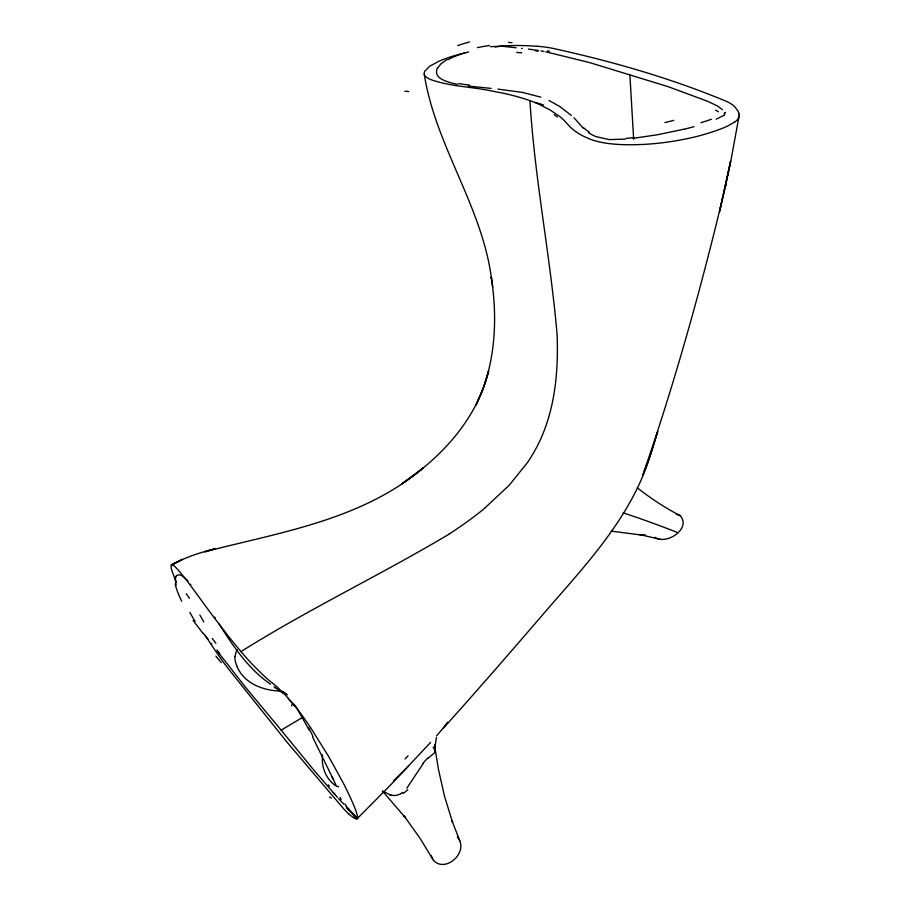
<?xml version="1.0" encoding="UTF-8"?>
<svg xmlns="http://www.w3.org/2000/svg" width="910" height="910" viewBox="0 0 910 910"><rect width="100%" height="100%" fill="white"/><g stroke="black" fill="none" stroke-linecap="round" stroke-linejoin="round"><path stroke-width="1.36" d="M435.333 750.147L434.388 753.014L427.734 758.496M322.561 754.788C320.991 766.959 326.189 780.154 336.996 786.513M235.269 656.281L235.474 654.734A20.35 14.082 -38.4 0 1 236.168 651.844L237.157 649.615M739.091 115.923L730.195 164.357L719.514 211.7L730.571 161.218L725.02 188.177L725.691 185.265C702.577 282.93 675.709 379.948 642.926 474.804L651.276 452.293L657.759 431.476L650.866 453.51L651.276 452.293C633.826 512.262 591.011 559.297 550.88 605.241C515.401 646.544 479.729 687.698 443.363 728.228M436.447 737.441L434.969 747.019L434.889 744.46L435.367 750.705M175.96 576.394L175.368 579.374L176.165 584.971M437.664 67.988L440.667 64.109L446.935 59.457M423.093 763.729L406.884 788.128M444.933 725.975L436.641 735.758M724.36 115.138L716.147 119.187M430.623 742.389L391.471 784.079L357.562 818.329L347.597 808.455L345.004 803.894M408.545 766.152L393.598 780.769M654.893 537.366C666.643 545.329 691.589 528.528 680.202 515.674A746.132 430.316 -73.5 0 1 637.307 487.805M484.62 508.235L509.304 485.132L527.413 462.621A119.028 90.067 -55.3 0 0 539.186 442.26C550.175 419.294 555.236 393.928 556.818 368.641A374.351 309.957 -45.6 0 0 557.057 334.152C550.345 256.119 534.67 179.008 529.938 100.669A225.111 71.833 -6 0 0 504.333 93.457L487.089 90.056A248.055 79.705 -6.3 0 0 474.952 88.156L462.496 86.496A138.707 36.764 -3.7 0 1 450.632 84.664A117.299 31.395 -3.9 0 1 440.019 82.412A106.436 28.631 -3.9 0 1 435.367 81.115L432.113 80.08A53.281 14.594 -4.4 0 1 427.382 77.907L425.846 76.804A39.073 10.738 -4.5 0 1 425.368 76.349A44.124 12.114 -4.5 0 1 424.287 74.404A54.907 15.072 -4.4 0 1 424.253 72.629A55.658 15.277 -4.4 0 1 424.686 71.333L429.782 66.157L438.916 61.243A100.407 27.88 -4 0 1 461.996 53.576M215.09 548.73L204.739 551.801C280.28 532.27 361.884 519.974 423.491 467.763L401.799 483.824C441.885 457.048 476.988 418.805 488.67 370.984L483.278 388.195L475.896 405.087C495.506 365.729 497.884 319.99 491.275 277.118L491.502 278.665C482.152 206.513 435.503 145.816 424.287 74.404M402.652 792.371L400.81 793.657M735.041 121.872L727.397 126.171A120.313 36.264 -2.6 0 1 716.056 130.665A150.946 44.965 -2.9 0 1 702.986 134.782A115.433 34.933 -2.6 0 1 692.18 137.581C669.896 142.62 646.987 145.236 624.123 144.679A64.633 20.134 -2.4 0 1 618.755 144.44A63.734 19.872 -2.4 0 1 611.486 143.86A51.517 16.175 -2.5 0 1 603.751 142.813A45.659 14.378 -2.5 0 1 601.965 142.472L597.745 141.528A62.13 19.406 -2.4 0 1 589.748 139.002L586.097 137.433A124.442 37.867 -1.9 0 1 581.649 135.272A137.683 41.724 -1.7 0 1 574.472 130.665A163.993 49.276 -1.5 0 1 569.137 125.853L564.712 121.019A248.51 79.773 -6.3 0 0 559.548 116.4L550.106 109.962L538.697 104.15A217.16 69.103 -5.9 0 0 529.938 100.669M449.256 534.034C380.824 574.881 308.57 609.109 241.002 651.594A215.568 28.79 58.6 0 1 227.534 635.112L213.27 616.491A241.343 32.555 58.7 0 1 205.922 606.549L191.748 587.166A113.102 12.433 57.8 0 0 184.582 577.839A100.885 11.159 57.9 0 0 181.477 573.994L179.247 571.309A48.787 5.517 58 0 0 178.201 570.081A51.188 5.779 58 0 0 175.675 567.351L174.333 566.077A37.242 4.22 58.1 0 0 173.639 565.497A42.031 4.766 58.1 0 0 172.354 564.735A52.416 5.926 58 0 0 171.103 564.996L171.342 569.023L174.595 578.146A95.698 10.943 57.8 0 0 176.233 581.934M302.336 717.546L281.144 730.15L245.677 687.448L218.059 652.106M182.489 559.423L172.354 564.735C185.265 557.182 199.643 552.711 214.055 549.026M171.387 564.7L181.647 559.843M683.694 129.254L657.418 134.76L633.235 138.32M495.085 46.91L498.532 46.49A42.213 11.318 -4.1 0 1 507.302 45.762A56.829 15.368 -4.1 0 1 520.247 45.534A102.034 28.347 -4.2 0 1 527.777 45.727L537.435 46.285M490.57 46.706L501.66 46.194L516.141 47.764M625.318 139.116L609.199 139.617L595.993 136.602A108.404 39.881 -15 0 1 588.452 132.576M280.507 691.099C263.525 690.622 244.255 683.649 237.237 666.905M611.156 531.11L642.346 535.148L639.616 534.534L660.023 539.255M521.578 48.332L522.34 48.401M491.104 88.395L468.366 86.063M497.952 89.1L522.499 92.422L540.813 97.142M528.391 49.083L538.299 50.459M540.904 50.892L543.998 51.461M545.795 51.802L590.078 62.71L668.031 86.632L707.445 101.226L717.353 105.89L722.392 109.678M676.312 514.184L680.202 515.674M390.97 795.078L393.109 795.465A21.794 16.05 63.8 0 0 400.787 793.622M389.662 794.692L383.303 791.325M549.026 100.498L559.968 106.629L571.298 115.433M275.082 687.539L283.272 693.397M270.509 684.206C248.419 668.998 233.267 646.407 219.196 624.078M186.857 579.875C184.173 577.6 180.567 573.107 176.688 575.404A46.376 11.261 53.6 0 0 176.051 576.508M457.298 836.995L457.912 837.655M187.244 580.261L188.017 581.058M348.086 808.637L356.731 818.909L347.7 808.046L357.562 818.329A47.047 5.904 57 0 0 357.539 815.997L355.73 810.184A113.386 14.025 57.3 0 0 352.102 801.46A142.46 17.438 57.4 0 0 347.404 791.325A108.802 13.514 57.3 0 0 343.218 782.907L329.079 757.211L311.516 729.012A60.322 7.712 57.2 0 0 304.543 718.855A48.651 6.268 57.2 0 0 300.573 713.349A43.134 5.574 57.2 0 0 298.912 711.154L296.25 707.73A59.161 7.576 57.2 0 0 292.258 702.838A56.397 7.234 57.2 0 0 290.859 701.201L288.197 698.209M343.775 804.156L338.486 798.502M382.325 790.892L405.485 817.817L403.972 815.792L419.851 838.019L433.626 860.519M337.382 797.296L313.904 770.19L281.144 730.15M433.877 860.792C445.172 872.042 465.613 854.956 459.857 840.976L451.838 820.365L452.554 822.333L444.558 796.398L438.404 769.2L435.23 749.544M583.162 128.128L575.723 119.699A239.296 59.798 13.8 0 0 573.914 117.879M203.055 633.451L193.056 620.415M204.591 635.191L208.071 639.286M293.998 704.203L296.159 707.047M458.174 837.973L459.8 840.817M211.347 643.438L211.802 644.03M296.524 707.548L309.207 730.184M432.625 859.097L431.272 855.718M312.608 737.077L333.117 778.903M724.553 113.352L724.61 114.66A46.035 8.27 15 0 1 724.189 115.092M491.275 277.118L492.742 287.298M629.879 74.836L633.656 139.253M623.054 512.83A1671.545 171.433 33.7 0 1 677.939 532.668M338.531 786.888A45.727 29.939 -35.1 0 1 337.348 786.16M237.339 666.837A41.086 29.45 -32.6 0 1 234.791 656.417M715.624 110.133A91.796 21.829 2.7 0 1 718.354 111.793M725.554 112.43A90.75 16.642 20.1 0 1 724.189 113.204M711.381 119.233A100.862 17.108 -9.2 0 1 700.939 122.713M673.809 120.347A129.447 17.119 -10.8 0 1 664.926 122.566M693.989 126.649A95.698 18.507 -7.7 0 1 683.945 129.311M633.61 137.615A56.124 11.295 -8.5 0 1 626.091 138.4M589.396 132.2A137.126 49.572 -14.2 0 1 583.833 127.9M554.19 114.683A287.708 77.589 11.8 0 1 557.329 117.003M535 102.364A206.308 102.466 -25.9 0 1 543.566 105.014M291.678 704.863A276.435 21.885 46.1 0 1 291.735 706.012M275.298 687.721A229.331 6.825 39.5 0 1 274.035 686.811M282.635 691.316A127.673 28.358 69.4 0 1 287.446 694.921M288.606 699.187A101.192 21.772 68.4 0 1 294.385 705.933M308.604 727.545A53.053 2.764 64 0 1 313.017 736.452M332.048 776.924A89.953 1.604 63.3 0 1 335.836 784.727M349.622 810.742A121.269 10.806 59.8 0 1 348.052 808.933M347.734 809.138A94.629 1.706 63.5 0 1 346.266 806.476M347.347 808.023A43.418 1.445 39.5 0 1 346.812 807.682M331.467 798.002A84.653 4.391 28.3 0 1 329.5 797.092M340.09 797.331A87.053 5.756 58.5 0 1 341.182 799.628M335.062 794.464A67.442 0.66 47.2 0 1 333.276 792.587M329.363 786.092A121.678 5.528 50.8 0 1 328.283 784.875M547.558 50.823A113.557 21.783 0.6 0 1 549.356 51.199M535.524 50.846A53.485 6.996 3.9 0 1 538.003 51.233M516.743 52.393A80.853 17.335 1.5 0 1 521.726 52.86M512.011 42.713A79.716 7.246 7.4 0 1 508.588 42.326M477.363 47.661A90.454 38.8 2.4 0 1 489.5 45.523M457.719 45.602A120.04 55.624 4.2 0 1 469.537 41.962M447.879 59.73A82.309 32.498 1.1 0 1 468.661 51.95M437.391 67.966A48.367 19.645 0.3 0 0 436.595 70.707C435.583 77.157 442.658 80.034 447.572 81.741A92.251 39.107 -13.6 0 0 457.685 84.334M469.549 85.085A115.786 47.946 -12.9 0 1 458.833 83.549M404.813 91.182A287.606 10.897 4.4 0 1 408.772 91.546M186.243 593.695A274.718 29.052 52.9 0 1 189.405 598.359M214.714 617.128A229.536 46.694 48.6 0 1 215.488 618.311M190.452 584.243A87.132 24.809 65.5 0 1 190.838 584.686M181.738 601.237A77.998 19.053 51.2 0 1 175.186 584.027M203.772 621.871A113.443 19.61 55.5 0 1 199.881 615.069M195.149 621.359A85.472 20.543 51.8 0 1 189.837 612.407M203.317 633.28A37.538 7.234 48 0 1 204.921 635.1M212.246 638.536A74.961 29.04 45.9 0 1 215.875 643.279M221.289 662.628A76.997 10.761 54.8 0 1 215.92 656.155M216.864 650.036A59.286 3.503 50.8 0 1 219.697 653.698M738.931 113.613A115.832 35.786 -2.6 0 0 737.805 110.724L734.427 106.402A82.594 25.355 -2.3 0 0 726.578 101.431C670.34 77.964 611.349 61.152 551.87 48.15A72.72 19.861 -4.1 0 0 537.457 46.273M738.863 113.625A66.51 20.441 -2.1 0 1 738.328 118.596M738.192 118.584A50.027 15.356 -1.9 0 1 735.03 121.872M241.002 651.606A215.465 28.756 58.6 0 0 253.219 665.255L264.127 676.05A241.139 32.487 58.7 0 0 269.064 680.384L273.717 684.127A153.255 18.803 56.8 0 1 278.835 688.597A128.981 15.982 56.9 0 1 284.819 694.546A116.719 14.526 57 0 1 288.197 698.209M357.63 818.431A62.517 7.86 57 0 1 355.287 818.522A109.143 13.843 57.3 0 1 353.558 817.658L350.361 815.326A77.395 9.737 57.1 0 1 348.792 813.949M348.814 813.972A79.079 9.953 57.1 0 1 343.343 808.421L286.525 741.593L227.352 667.508A69.194 7.78 57.9 0 1 221.073 658.954A67.727 7.61 57.9 0 1 218.878 655.837L213.543 648.045A97.029 11.113 58 0 1 209.948 642.665A53.917 6.006 57.9 0 1 205.444 635.76M484.666 508.315A364.591 307 -60.9 0 1 449.233 533.954M408.067 755.789A114.182 5.505 -45.8 0 1 405.018 758.997M447.595 722.142A89.487 41.598 -26.8 0 1 444.728 725.987M463.429 53.189A142.233 40.302 -3.7 0 1 464.896 52.814M643.063 534.545A642.585 361.452 -41.5 0 1 645.292 535.046M423.013 763.399A14.435 3.595 -55.5 0 1 427.916 758.019M433.171 747.099A28.324 7.633 34.4 0 1 434.491 749.681M390.959 795.192A24.945 19.463 78.8 0 1 389.639 794.817M407.805 789.584A43.077 31.179 76.4 0 1 403.13 793.44"/></g></svg>
